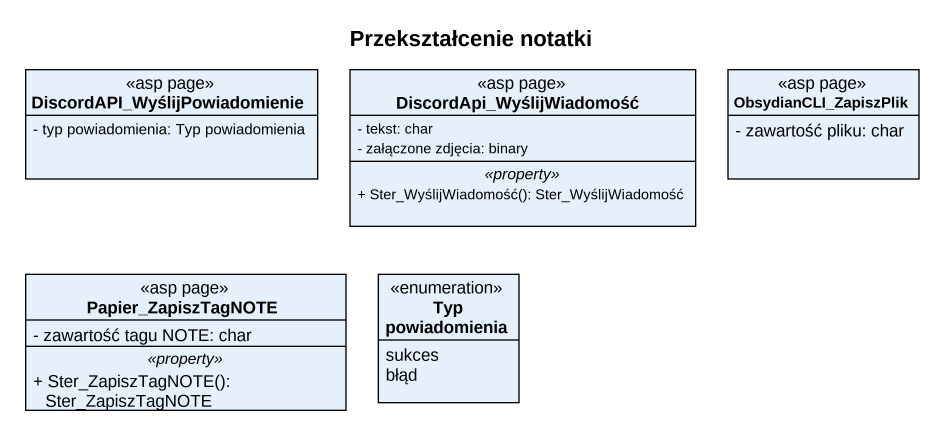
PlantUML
@startuml
title Przekształcenie notatki
hide circle
hide empty members
skinparam classAttributeIconSize 0
class "DiscordAPI_WyślijPowiadomienie" as DiscordAPI <<asp page>> {
  - typ powiadomienia: Typ powiadomienia
}
class DiscordApi_WyślijWiadomość <<asp page>> {
  - tekst: char
  - załączone zdjęcia: binary
  .. <<property>> ..
  + Ster_WyślijWiadomość(): Ster_WyślijWiadomość
}
class ObsydianCLI_ZapiszPlik <<asp page>> {
  - zawartość pliku: char
}
class Papier_ZapiszTagNOTE <<asp page>> {
  - zawartość tagu NOTE: char
  .. <<property>> ..
  + Ster_ZapiszTagNOTE(): Ster_ZapiszTagNOTE
}
enum "Typ powiadomienia" as Typ_powiadomienia {
  sukces
  błąd
}
@enduml
